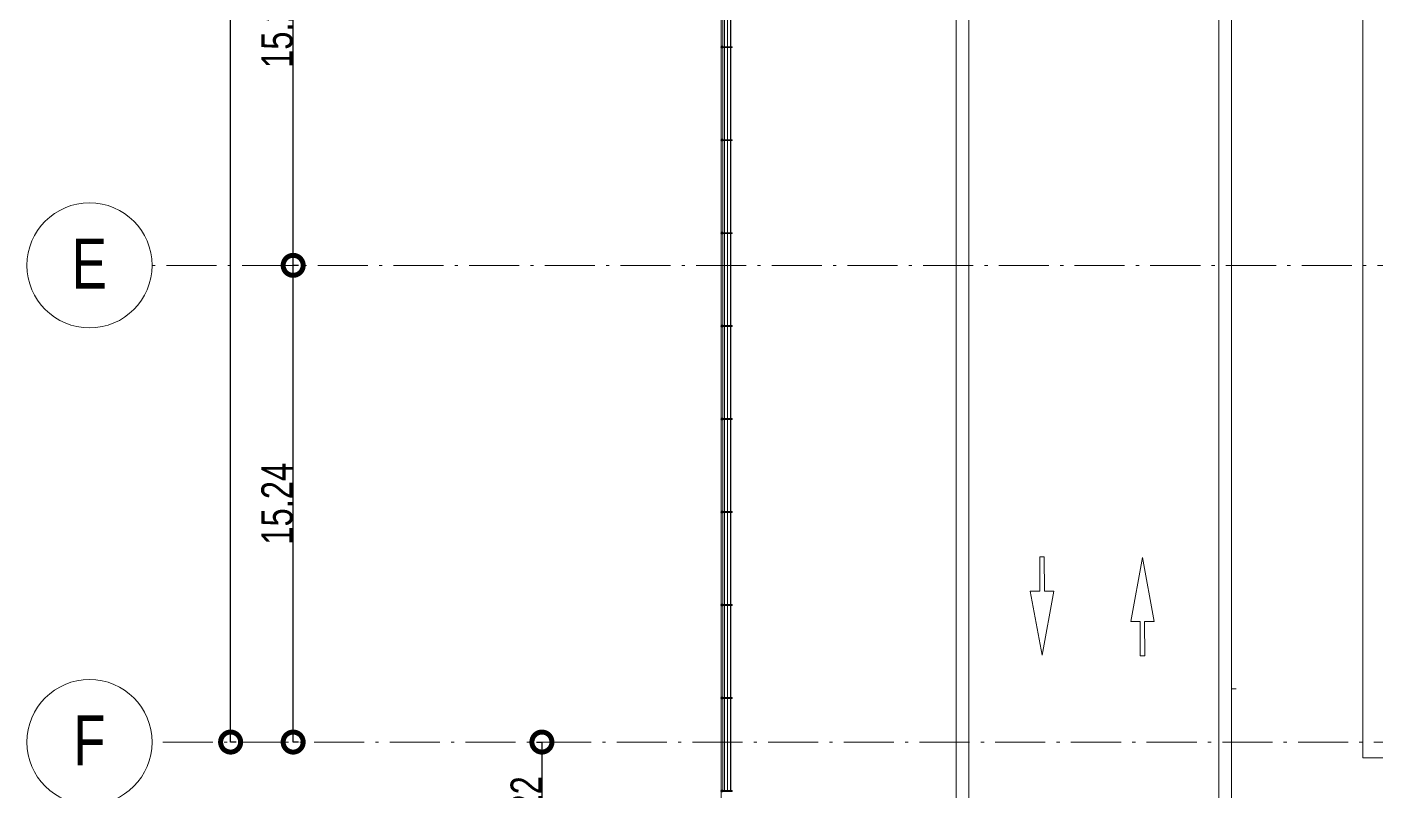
# Model space of a CAD drawing. Header units: metres. Extents: x -55 to 260, y -121 to 64.
# Drawn here: x -55.41 to -12.27, y -62.52 to -38.1 of the extents above; entities that cross this region are included whole.
import ezdxf

# ---------------------------------------------------------------- set-up
doc = ezdxf.new("R2010")
doc.units = ezdxf.units.M
doc.linetypes.add('01_Grid', pattern=[2.32, 1.6, -0.36, 0, -0.36])
for name, color, linetype, lineweight in [('0-1', 7, 'Continuous', 5), ('03EJES-1', 1, '01_Grid', 5), ('04NOEJE', 2, 'Continuous', 18), ('04NOEJE-1', 2, 'Continuous', 5), ('31COTAS', 1, 'Continuous', 5), ('46BANQ', 8, 'Continuous', 5), ('46BANQ-1', 253, 'Continuous', 5), ('47VEGET-1', 253, 'Continuous', 5), ('55BARANDAL-1', 253, 'Continuous', 5), ('70LINEA-1', 254, 'Continuous', 5)]:
    doc.layers.add(name, color=color, linetype=linetype, lineweight=lineweight)
doc.styles.add('Arial', font='arial.ttf', dxfattribs={"width": 0.75, "height": 1.6})
doc.styles.add('Arial_1', font='arial.ttf', dxfattribs={"width": 0.75, "height": 1})
doc.dimstyles.new('Standard__0_00_', dxfattribs={"dimscale": 0.3048, "dimtxt": 1.020259, "dimasz": 4.199475, "dimexe": 0, "dimexo": 1.312336, "dimgap": 0, "dimtad": 1, "dimrnd": 0.01, "dimzin": 0, "dimdsep": 46, "dimtxsty": 'Arial_1', "dimblk1": 'DOTSMALL', "dimblk2": 'DOTSMALL', "dimsah": 1, "dimcen": 0.09, "dimazin": 0, "dimtfac": 1, "dimtdec": 4, "dimtix": 1, "dimtmove": 0, "dimatfit": 3, "dimfxl": 1, "dimtvp": 1, "dimtolj": 1, "dimtzin": 0, "dimarcsym": 2})

# ---------------------------------------------------------------- blocks, each defined once
blk = doc.blocks.new('Railing - Wire Post - Chainlink 2-V246-A1 _ A700')
at = {"layer": '55BARANDAL-1'}
for p, q in [((-0.331, 0.013), (-0.331, -0.012)), ((-0.331, 0.013), (-0.317, 0.013)), ((-0.317, 0.013), (-0.311, 0.013)), ((-0.311, 0.013), (-0.304, 0.013)), ((-0.304, 0.013), (-0.304, -0.012)), ((0.013, 0.013), (-0.304, 0.013)), ((0.013, -0.012), (0.013, 0.013)), ((-0.331, -0.012), (-0.317, -0.012)), ((-0.317, -0.012), (-0.311, -0.012)), ((-0.311, -0.012), (-0.304, -0.012)), ((0.013, -0.012), (-0.304, -0.012))]:
    blk.add_line(p, q, dxfattribs=at)
for radius, start, end in [(0.0301, 206.3748, 2.2872), (0.0301, 206.3748, 2.2872), (0.0301, 2.2872, 148.7371), (0.0301, 2.2872, 148.7371), (0.0251, 0, 150), (0.0251, 0, 150), (0.0251, 210, 0), (0.0251, 210, 0), (0.0251, 90, 148.3274), (0.0251, 270, 90), (0.0301, 335.1385, 2.2872), (0.0301, 335.1385, 2.2872), (0.0301, 335.1385, 2.2872), (0.0301, 335.1385, 2.2872), (0.0301, 335.1385, 2.2872), (0.0301, 335.1385, 2.2872), (0.0301, 335.1385, 2.2872), (0.0301, 335.1385, 2.2872), (0.0301, 335.1385, 2.2872), (0.0301, 335.1385, 2.2872), (0.0301, 2.2872, 16.9322), (0.0301, 2.2872, 16.9322), (0.0301, 2.2872, 16.9322), (0.0301, 2.2872, 16.9322), (0.0301, 2.2872, 16.9322), (0.0301, 2.2872, 16.9322), (0.0301, 2.2872, 16.9322), (0.0301, 2.2872, 16.9322), (0.0301, 2.2872, 16.9322), (0.0301, 2.2872, 16.9322), (0.0251, 211.6726, 270)]:
    blk.add_arc((0, 0), radius, start, end, dxfattribs=at)
blk = doc.blocks.new('Railing - Wire Post - Chainlink 2-V247-A1 _ A700')
at = {"layer": '55BARANDAL-1'}
for p, q in [((-0.331, 0.013), (-0.331, -0.012)), ((-0.331, 0.013), (-0.317, 0.013)), ((-0.317, 0.013), (-0.311, 0.013)), ((-0.311, 0.013), (-0.304, 0.013)), ((-0.304, 0.013), (-0.304, -0.012)), ((0.013, 0.013), (-0.304, 0.013)), ((0.013, -0.012), (0.013, 0.013)), ((-0.331, -0.012), (-0.317, -0.012)), ((-0.317, -0.012), (-0.311, -0.012)), ((-0.311, -0.012), (-0.304, -0.012)), ((0.013, -0.012), (-0.304, -0.012))]:
    blk.add_line(p, q, dxfattribs=at)
for radius, start, end in [(0.0301, 206.3748, 2.2872), (0.0301, 206.3748, 2.2872), (0.0301, 2.2872, 148.7371), (0.0301, 2.2872, 148.7371), (0.0251, 0, 150), (0.0251, 0, 150), (0.0251, 210, 0), (0.0251, 210, 0), (0.0251, 90, 148.3274), (0.0251, 270, 90), (0.0301, 335.0042, 2.2872), (0.0301, 335.0042, 2.2872), (0.0301, 335.0042, 2.2872), (0.0301, 335.0042, 2.2872), (0.0301, 335.0042, 2.2872), (0.0301, 335.0042, 2.2872), (0.0301, 335.0042, 2.2872), (0.0301, 335.0042, 2.2872), (0.0301, 335.0042, 2.2872), (0.0301, 335.0042, 2.2872), (0.0301, 2.2872, 16.9322), (0.0301, 2.2872, 16.9322), (0.0301, 2.2872, 16.9322), (0.0301, 2.2872, 16.9322), (0.0301, 2.2872, 16.9322), (0.0301, 2.2872, 16.9322), (0.0301, 2.2872, 16.9322), (0.0301, 2.2872, 16.9322), (0.0301, 2.2872, 16.9322), (0.0301, 2.2872, 16.9322), (0.0251, 211.6726, 270)]:
    blk.add_arc((0, 0), radius, start, end, dxfattribs=at)
blk = doc.blocks.new('Railing - Wire Post - Chainlink 2-V248-A1 _ A700')
at = {"layer": '55BARANDAL-1'}
for p, q in [((-0.331, 0.013), (-0.331, -0.012)), ((-0.331, 0.013), (-0.317, 0.013)), ((-0.317, 0.013), (-0.311, 0.013)), ((-0.311, 0.013), (-0.304, 0.013)), ((-0.304, 0.013), (-0.304, -0.012)), ((0.013, 0.013), (-0.304, 0.013)), ((0.013, -0.012), (0.013, 0.013)), ((-0.331, -0.012), (-0.317, -0.012)), ((-0.317, -0.012), (-0.311, -0.012)), ((-0.311, -0.012), (-0.304, -0.012)), ((0.013, -0.012), (-0.304, -0.012))]:
    blk.add_line(p, q, dxfattribs=at)
for radius, start, end in [(0.0301, 206.3748, 2.2872), (0.0301, 206.3748, 2.2872), (0.0301, 2.2872, 148.7371), (0.0301, 2.2872, 148.7371), (0.0251, 0, 150), (0.0251, 0, 150), (0.0251, 210, 0), (0.0251, 210, 0), (0.0251, 90, 148.3274), (0.0251, 270, 90), (0.0301, 336.8856, 2.2872), (0.0301, 336.8856, 2.2872), (0.0301, 336.8856, 2.2872), (0.0301, 336.8856, 2.2872), (0.0301, 336.8856, 2.2872), (0.0301, 336.8856, 2.2872), (0.0301, 336.8856, 2.2872), (0.0301, 336.8856, 2.2872), (0.0301, 336.8856, 2.2872), (0.0301, 336.8856, 2.2872), (0.0301, 2.2872, 16.9322), (0.0301, 2.2872, 16.9322), (0.0301, 2.2872, 16.9322), (0.0301, 2.2872, 16.9322), (0.0301, 2.2872, 16.9322), (0.0301, 2.2872, 16.9322), (0.0301, 2.2872, 16.9322), (0.0301, 2.2872, 16.9322), (0.0301, 2.2872, 16.9322), (0.0301, 2.2872, 16.9322), (0.0251, 211.6726, 270)]:
    blk.add_arc((0, 0), radius, start, end, dxfattribs=at)
blk = doc.blocks.new('Railing - Wire Post - Chainlink 2-V249-A1 _ A700')
at = {"layer": '55BARANDAL-1'}
for p, q in [((-0.331, 0.013), (-0.331, -0.012)), ((-0.331, 0.013), (-0.317, 0.013)), ((-0.317, 0.013), (-0.311, 0.013)), ((-0.311, 0.013), (-0.304, 0.013)), ((-0.304, 0.013), (-0.304, -0.012)), ((0.013, 0.013), (-0.304, 0.013)), ((0.013, -0.012), (0.013, 0.013)), ((-0.331, -0.012), (-0.317, -0.012)), ((-0.317, -0.012), (-0.311, -0.012)), ((-0.311, -0.012), (-0.304, -0.012)), ((0.013, -0.012), (-0.304, -0.012))]:
    blk.add_line(p, q, dxfattribs=at)
for radius, start, end in [(0.0301, 206.3748, 2.2872), (0.0301, 206.3748, 2.2872), (0.0301, 2.2872, 148.7371), (0.0301, 2.2872, 148.7371), (0.0251, 0, 150), (0.0251, 105, 150), (0.0251, 210, 0), (0.0251, 210, 0), (0.0251, 90, 148.3274), (0.0251, 270, 90), (0.0251, 0, 75), (0.0301, 336.8856, 2.2872), (0.0301, 336.8856, 2.2872), (0.0301, 336.8856, 2.2872), (0.0301, 336.8856, 2.2872), (0.0301, 336.8856, 2.2872), (0.0301, 336.8856, 2.2872), (0.0301, 336.8856, 2.2872), (0.0301, 336.8856, 2.2872), (0.0301, 336.8856, 2.2872), (0.0301, 336.8856, 2.2872), (0.0301, 2.2872, 16.9322), (0.0301, 2.2872, 16.9322), (0.0301, 2.2872, 16.9322), (0.0301, 2.2872, 16.9322), (0.0301, 2.2872, 16.9322), (0.0301, 2.2872, 16.9322), (0.0301, 2.2872, 16.9322), (0.0301, 2.2872, 16.9322), (0.0301, 2.2872, 16.9322), (0.0301, 2.2872, 16.9322), (0.0251, 211.6726, 270)]:
    blk.add_arc((0, 0), radius, start, end, dxfattribs=at)
blk = doc.blocks.new('Railing - Railing-7508387-A1 _ A700')
at = {"layer": '55BARANDAL-1'}
for p, q in [((-33.209, 20.714), (-33.216, -101.171)), ((-33.157, -38.73), (-33.157, -35.782)), ((-33.106, -35.782), (-33.107, -38.73)), ((-33.103, -38.73), (-33.102, -35.782)), ((-33.006, -35.782), (-33.007, -38.73)), ((-33.003, -38.73), (-33.002, -35.782)), ((-32.906, -35.782), (-32.907, -38.73)), ((-32.903, -38.73), (-32.902, -35.782)), ((-33.157, -41.702), (-33.157, -38.755)), ((-33.107, -38.755), (-33.107, -41.702)), ((-33.103, -41.702), (-33.103, -38.755)), ((-33.007, -38.755), (-33.007, -41.702)), ((-33.003, -41.702), (-33.003, -38.755)), ((-32.907, -38.755), (-32.907, -41.702)), ((-32.903, -41.702), (-32.903, -38.755)), ((-33.157, -44.675), (-33.157, -41.727)), ((-33.107, -41.727), (-33.107, -44.675)), ((-33.103, -44.675), (-33.103, -41.727)), ((-33.007, -41.727), (-33.007, -44.675)), ((-33.003, -44.675), (-33.003, -41.727)), ((-32.907, -41.727), (-32.907, -44.675)), ((-32.903, -44.675), (-32.903, -41.727)), ((-33.158, -47.648), (-33.157, -44.7)), ((-33.107, -44.7), (-33.107, -47.648)), ((-33.103, -47.648), (-33.103, -44.7)), ((-33.007, -44.7), (-33.007, -47.648)), ((-33.003, -47.648), (-33.003, -44.7)), ((-32.907, -44.7), (-32.907, -47.648)), ((-32.903, -47.648), (-32.903, -44.7)), ((-33.158, -50.621), (-33.158, -47.673)), ((-33.107, -47.673), (-33.107, -50.621)), ((-33.103, -50.621), (-33.103, -47.673)), ((-33.007, -47.673), (-33.007, -50.621)), ((-33.003, -50.621), (-33.003, -47.673)), ((-32.907, -47.673), (-32.907, -50.621)), ((-32.903, -50.621), (-32.903, -47.673)), ((-33.158, -53.594), (-33.158, -50.646)), ((-33.107, -50.646), (-33.107, -53.594)), ((-33.103, -53.594), (-33.103, -50.646)), ((-33.007, -50.646), (-33.007, -53.594)), ((-33.003, -53.594), (-33.003, -50.646)), ((-32.907, -50.646), (-32.907, -53.594)), ((-32.903, -53.594), (-32.903, -50.646)), ((-33.158, -56.566), (-33.158, -53.619)), ((-33.107, -53.619), (-33.108, -56.566)), ((-33.104, -56.566), (-33.103, -53.619)), ((-33.007, -53.619), (-33.008, -56.566)), ((-33.004, -56.566), (-33.003, -53.619)), ((-32.907, -53.619), (-32.908, -56.566)), ((-32.904, -56.566), (-32.903, -53.619)), ((-33.158, -59.539), (-33.158, -56.591)), ((-33.108, -56.591), (-33.108, -59.539)), ((-33.104, -59.539), (-33.104, -56.591)), ((-33.008, -56.591), (-33.008, -59.539)), ((-33.004, -59.539), (-33.004, -56.591)), ((-32.908, -56.591), (-32.908, -59.539)), ((-32.904, -59.539), (-32.904, -56.591)), ((-33.158, -62.512), (-33.158, -59.564)), ((-33.108, -59.564), (-33.108, -62.512)), ((-33.104, -62.512), (-33.104, -59.564)), ((-33.008, -59.564), (-33.008, -62.512)), ((-33.004, -62.512), (-33.004, -59.564)), ((-32.908, -59.564), (-32.908, -62.512)), ((-32.904, -62.512), (-32.904, -59.564))]:
    blk.add_line(p, q, dxfattribs=at)
at = {"rotation": 179.9966738660688}
for name, p in [('Railing - Wire Post - Chainlink 2-V248-A1 _ A700', (-33.185, -38.742)), ('Railing - Wire Post - Chainlink 2-V248-A1 _ A700', (-33.185, -41.715)), ('Railing - Wire Post - Chainlink 2-V248-A1 _ A700', (-33.185, -44.688)), ('Railing - Wire Post - Chainlink 2-V248-A1 _ A700', (-33.185, -47.66)), ('Railing - Wire Post - Chainlink 2-V249-A1 _ A700', (-33.185, -50.633)), ('Railing - Wire Post - Chainlink 2-V248-A1 _ A700', (-33.185, -53.606)), ('Railing - Wire Post - Chainlink 2-V248-A1 _ A700', (-33.186, -56.579)), ('Railing - Wire Post - Chainlink 2-V247-A1 _ A700', (-33.186, -59.552)), ('Railing - Wire Post - Chainlink 2-V246-A1 _ A700', (-33.186, -62.525))]:
    blk.add_blockref(name, p, dxfattribs=at)
blk = doc.blocks.new('Street Paint - Arrow - Arrow-V281-A1 _ A700')
at = {"layer": '70LINEA-1'}
for p, q in [((-19.74, -55.056), (-20.115, -57.107)), ((-19.365, -57.105), (-19.74, -55.056)), ((-19.74, -55.056), (-19.365, -57.106)), ((-19.74, -55.056), (-19.74, -55.056)), ((-20.115, -57.107), (-19.815, -57.106)), ((-19.815, -57.106), (-20.115, -57.107)), ((-20.115, -57.107), (-20.115, -57.107)), ((-19.815, -57.106), (-19.812, -58.206)), ((-19.67, -57.106), (-19.365, -57.105)), ((-19.667, -58.206), (-19.67, -57.106)), ((-19.67, -57.106), (-19.669, -57.106)), ((-19.669, -57.106), (-19.667, -58.206)), ((-19.365, -57.106), (-19.669, -57.106)), ((-19.365, -57.106), (-19.365, -57.105)), ((-19.812, -58.206), (-19.667, -58.206)), ((-19.667, -58.206), (-19.812, -58.206)), ((-19.812, -58.206), (-19.812, -58.206)), ((-19.667, -58.206), (-19.667, -58.206))]:
    blk.add_line(p, q, dxfattribs=at)
blk = doc.blocks.new('Street Paint - Arrow - Arrow-V282-A1 _ A700')
at = {"layer": '70LINEA-1'}
for p, q in [((-22.878, -55.033), (-23.023, -55.033)), ((-23.023, -55.033), (-23.021, -56.133)), ((-22.876, -56.133), (-22.878, -55.033)), ((-22.878, -55.033), (-22.876, -56.133)), ((-22.878, -55.033), (-22.878, -55.033)), ((-23.021, -56.133), (-23.326, -56.134)), ((-23.326, -56.134), (-22.95, -58.183)), ((-22.95, -58.183), (-22.576, -56.133)), ((-22.576, -56.133), (-22.95, -58.183)), ((-22.576, -56.133), (-22.876, -56.133)), ((-22.576, -56.133), (-22.576, -56.133)), ((-22.95, -58.183), (-22.95, -58.183))]:
    blk.add_line(p, q, dxfattribs=at)
blk = doc.blocks.new('22011_AR_rvt-1-A1 _ A700')
at = {"layer": '46BANQ-1'}
for p, q in [((-25.692, 20.749), (-25.692, -99.36)), ((-16.892, -59.259), (-16.892, -27.506)), ((-12.692, -61.46), (-12.692, -27.506)), ((-25.292, -39.66), (-25.292, -29.66)), ((-17.292, -29.66), (-17.292, -39.66)), ((-25.292, -49.66), (-25.292, -39.66)), ((-17.292, -39.66), (-17.292, -49.66)), ((-25.292, -59.66), (-25.292, -49.66)), ((-17.292, -49.66), (-17.292, -59.66)), ((-25.292, -69.66), (-25.292, -59.66)), ((-17.292, -59.66), (-17.292, -65.96)), ((-10.918, -61.46), (-12.692, -61.46))]:
    blk.add_line(p, q, dxfattribs=at)
at = {"layer": '47VEGET-1'}
for name in ['Street Paint - Arrow - Arrow-V282-A1 _ A700', 'Street Paint - Arrow - Arrow-V281-A1 _ A700']:
    blk.add_blockref(name, (0, 0), dxfattribs=at)
at = {"layer": '55BARANDAL-1'}
blk.add_blockref('Railing - Railing-7508387-A1 _ A700', (0, 0), dxfattribs=at)
blk = doc.blocks.new('Railing - Wire Post - Chainlink 2-V631-A1 _ A700')
at = {"layer": '55BARANDAL-1'}
for p, q in [((-0.331, 0.013), (-0.331, -0.012)), ((-0.331, 0.013), (-0.323, 0.013)), ((-0.323, 0.013), (-0.317, 0.013)), ((-0.317, 0.013), (-0.311, 0.013)), ((-0.311, 0.013), (-0.304, 0.013)), ((-0.304, 0.013), (-0.304, -0.012)), ((0.013, 0.013), (-0.304, 0.013)), ((0.013, -0.012), (0.013, 0.013)), ((-0.331, -0.012), (-0.323, -0.012)), ((-0.323, -0.012), (-0.317, -0.012)), ((-0.317, -0.012), (-0.311, -0.012)), ((-0.311, -0.012), (-0.304, -0.012)), ((0.013, -0.012), (-0.304, -0.012))]:
    blk.add_line(p, q, dxfattribs=at)
for radius, start, end in [(0.0301, 206.3748, 2.2872), (0.0301, 206.3748, 2.2872), (0.0301, 2.2872, 148.7371), (0.0301, 2.2872, 148.7371), (0.0251, 0, 150), (0.0251, 0, 150), (0.0251, 210, 0), (0.0251, 210, 0), (0.0251, 90, 148.3274), (0.0251, 270, 90), (0.0301, 335.1385, 2.2872), (0.0301, 335.1385, 2.2872), (0.0301, 335.1385, 2.2872), (0.0301, 335.1385, 2.2872), (0.0301, 335.1385, 2.2872), (0.0301, 335.1385, 2.2872), (0.0301, 335.1385, 2.2872), (0.0301, 335.1385, 2.2872), (0.0301, 335.1385, 2.2872), (0.0301, 335.1385, 2.2872), (0.0301, 2.2872, 16.9322), (0.0301, 2.2872, 16.9322), (0.0301, 2.2872, 16.9322), (0.0301, 2.2872, 16.9322), (0.0301, 2.2872, 16.9322), (0.0301, 2.2872, 16.9322), (0.0301, 2.2872, 16.9322), (0.0301, 2.2872, 16.9322), (0.0301, 2.2872, 16.9322), (0.0301, 2.2872, 16.9322), (0.0251, 211.6726, 270)]:
    blk.add_arc((0, 0), radius, start, end, dxfattribs=at)
blk = doc.blocks.new('Railing - Wire Post - Chainlink 2-V632-A1 _ A700')
at = {"layer": '55BARANDAL-1'}
for p, q in [((-0.331, 0.013), (-0.331, -0.012)), ((-0.331, 0.013), (-0.323, 0.013)), ((-0.323, 0.013), (-0.317, 0.013)), ((-0.317, 0.013), (-0.311, 0.013)), ((-0.311, 0.013), (-0.304, 0.013)), ((-0.304, 0.013), (-0.304, -0.012)), ((0.013, 0.013), (-0.304, 0.013)), ((0.013, -0.012), (0.013, 0.013)), ((-0.331, -0.012), (-0.323, -0.012)), ((-0.323, -0.012), (-0.317, -0.012)), ((-0.317, -0.012), (-0.311, -0.012)), ((-0.311, -0.012), (-0.304, -0.012)), ((0.013, -0.012), (-0.304, -0.012))]:
    blk.add_line(p, q, dxfattribs=at)
for radius, start, end in [(0.0301, 206.3748, 2.2872), (0.0301, 206.3748, 2.2872), (0.0301, 2.2872, 148.7371), (0.0301, 2.2872, 148.7371), (0.0251, 0, 150), (0.0251, 0, 150), (0.0251, 210, 0), (0.0251, 210, 0), (0.0251, 90, 148.3274), (0.0251, 270, 90), (0.0301, 335.0042, 2.2872), (0.0301, 335.0042, 2.2872), (0.0301, 335.0042, 2.2872), (0.0301, 335.0042, 2.2872), (0.0301, 335.0042, 2.2872), (0.0301, 335.0042, 2.2872), (0.0301, 335.0042, 2.2872), (0.0301, 335.0042, 2.2872), (0.0301, 335.0042, 2.2872), (0.0301, 335.0042, 2.2872), (0.0301, 2.2872, 16.9322), (0.0301, 2.2872, 16.9322), (0.0301, 2.2872, 16.9322), (0.0301, 2.2872, 16.9322), (0.0301, 2.2872, 16.9322), (0.0301, 2.2872, 16.9322), (0.0301, 2.2872, 16.9322), (0.0301, 2.2872, 16.9322), (0.0301, 2.2872, 16.9322), (0.0301, 2.2872, 16.9322), (0.0251, 211.6726, 270)]:
    blk.add_arc((0, 0), radius, start, end, dxfattribs=at)
blk = doc.blocks.new('Railing - Wire Post - Chainlink 2-V633-A1 _ A700')
at = {"layer": '55BARANDAL-1'}
for p, q in [((-0.331, 0.013), (-0.331, -0.012)), ((-0.331, 0.013), (-0.323, 0.013)), ((-0.323, 0.013), (-0.317, 0.013)), ((-0.317, 0.013), (-0.311, 0.013)), ((-0.311, 0.013), (-0.304, 0.013)), ((-0.304, 0.013), (-0.304, -0.012)), ((0.013, 0.013), (-0.304, 0.013)), ((0.013, -0.012), (0.013, 0.013)), ((-0.331, -0.012), (-0.323, -0.012)), ((-0.323, -0.012), (-0.317, -0.012)), ((-0.317, -0.012), (-0.311, -0.012)), ((-0.311, -0.012), (-0.304, -0.012)), ((0.013, -0.012), (-0.304, -0.012))]:
    blk.add_line(p, q, dxfattribs=at)
for radius, start, end in [(0.0301, 206.3748, 2.2872), (0.0301, 206.3748, 2.2872), (0.0301, 2.2872, 148.7371), (0.0301, 2.2872, 148.7371), (0.0251, 0, 150), (0.0251, 0, 150), (0.0251, 210, 0), (0.0251, 210, 0), (0.0251, 90, 148.3274), (0.0251, 270, 90), (0.0301, 336.8856, 2.2872), (0.0301, 336.8856, 2.2872), (0.0301, 336.8856, 2.2872), (0.0301, 336.8856, 2.2872), (0.0301, 336.8856, 2.2872), (0.0301, 336.8856, 2.2872), (0.0301, 336.8856, 2.2872), (0.0301, 336.8856, 2.2872), (0.0301, 336.8856, 2.2872), (0.0301, 336.8856, 2.2872), (0.0301, 2.2872, 16.9322), (0.0301, 2.2872, 16.9322), (0.0301, 2.2872, 16.9322), (0.0301, 2.2872, 16.9322), (0.0301, 2.2872, 16.9322), (0.0301, 2.2872, 16.9322), (0.0301, 2.2872, 16.9322), (0.0301, 2.2872, 16.9322), (0.0301, 2.2872, 16.9322), (0.0301, 2.2872, 16.9322), (0.0251, 211.6726, 270)]:
    blk.add_arc((0, 0), radius, start, end, dxfattribs=at)
blk = doc.blocks.new('Railing - Wire Post - Chainlink 2-V634-A1 _ A700')
at = {"layer": '55BARANDAL-1'}
for p, q in [((-0.331, 0.013), (-0.331, -0.012)), ((-0.331, 0.013), (-0.323, 0.013)), ((-0.323, 0.013), (-0.317, 0.013)), ((-0.317, 0.013), (-0.311, 0.013)), ((-0.311, 0.013), (-0.304, 0.013)), ((-0.304, 0.013), (-0.304, -0.012)), ((0.013, 0.013), (-0.304, 0.013)), ((0.013, -0.012), (0.013, 0.013)), ((-0.331, -0.012), (-0.323, -0.012)), ((-0.323, -0.012), (-0.317, -0.012)), ((-0.317, -0.012), (-0.311, -0.012)), ((-0.311, -0.012), (-0.304, -0.012)), ((0.013, -0.012), (-0.304, -0.012))]:
    blk.add_line(p, q, dxfattribs=at)
for radius, start, end in [(0.0301, 206.3748, 2.2872), (0.0301, 206.3748, 2.2872), (0.0301, 2.2872, 148.7371), (0.0301, 2.2872, 148.7371), (0.0251, 0, 150), (0.0251, 105, 150), (0.0251, 210, 0), (0.0251, 210, 0), (0.0251, 90, 148.3274), (0.0251, 270, 90), (0.0251, 0, 75), (0.0301, 336.8856, 2.2872), (0.0301, 336.8856, 2.2872), (0.0301, 336.8856, 2.2872), (0.0301, 336.8856, 2.2872), (0.0301, 336.8856, 2.2872), (0.0301, 336.8856, 2.2872), (0.0301, 336.8856, 2.2872), (0.0301, 336.8856, 2.2872), (0.0301, 336.8856, 2.2872), (0.0301, 336.8856, 2.2872), (0.0301, 2.2872, 16.9322), (0.0301, 2.2872, 16.9322), (0.0301, 2.2872, 16.9322), (0.0301, 2.2872, 16.9322), (0.0301, 2.2872, 16.9322), (0.0301, 2.2872, 16.9322), (0.0301, 2.2872, 16.9322), (0.0301, 2.2872, 16.9322), (0.0301, 2.2872, 16.9322), (0.0301, 2.2872, 16.9322), (0.0251, 211.6726, 270)]:
    blk.add_arc((0, 0), radius, start, end, dxfattribs=at)
blk = doc.blocks.new('Railing - Railing-V636-A1 _ A700')
at = {"layer": '55BARANDAL-1'}
for p, q in [((-33.209, 20.714), (-33.216, -101.171)), ((-33.157, -38.73), (-33.157, -35.782)), ((-33.106, -35.782), (-33.107, -38.73)), ((-33.103, -38.73), (-33.102, -35.782)), ((-33.006, -35.782), (-33.007, -38.73)), ((-33.003, -38.73), (-33.002, -35.782)), ((-32.906, -35.782), (-32.907, -38.73)), ((-32.903, -38.73), (-32.902, -35.782)), ((-33.157, -41.702), (-33.157, -38.755)), ((-33.107, -38.755), (-33.107, -41.702)), ((-33.103, -41.702), (-33.103, -38.755)), ((-33.007, -38.755), (-33.007, -41.702)), ((-33.003, -41.702), (-33.003, -38.755)), ((-32.907, -38.755), (-32.907, -41.702)), ((-32.903, -41.702), (-32.903, -38.755)), ((-33.157, -44.675), (-33.157, -41.727)), ((-33.107, -41.727), (-33.107, -44.675)), ((-33.103, -44.675), (-33.103, -41.727)), ((-33.007, -41.727), (-33.007, -44.675)), ((-33.003, -44.675), (-33.003, -41.727)), ((-32.907, -41.727), (-32.907, -44.675)), ((-32.903, -44.675), (-32.903, -41.727)), ((-33.158, -47.648), (-33.157, -44.7)), ((-33.107, -44.7), (-33.107, -47.648)), ((-33.103, -47.648), (-33.103, -44.7)), ((-33.007, -44.7), (-33.007, -47.648)), ((-33.003, -47.648), (-33.003, -44.7)), ((-32.907, -44.7), (-32.907, -47.648)), ((-32.903, -47.648), (-32.903, -44.7)), ((-33.158, -50.621), (-33.158, -47.673)), ((-33.107, -47.673), (-33.107, -50.621)), ((-33.103, -50.621), (-33.103, -47.673)), ((-33.007, -47.673), (-33.007, -50.621)), ((-33.003, -50.621), (-33.003, -47.673)), ((-32.907, -47.673), (-32.907, -50.621)), ((-32.903, -50.621), (-32.903, -47.673)), ((-33.158, -53.594), (-33.158, -50.646)), ((-33.107, -50.646), (-33.107, -53.594)), ((-33.103, -53.594), (-33.103, -50.646)), ((-33.007, -50.646), (-33.007, -53.594)), ((-33.003, -53.594), (-33.003, -50.646)), ((-32.907, -50.646), (-32.907, -53.594)), ((-32.903, -53.594), (-32.903, -50.646)), ((-33.158, -56.566), (-33.158, -53.619)), ((-33.107, -53.619), (-33.108, -56.566)), ((-33.104, -56.566), (-33.103, -53.619)), ((-33.007, -53.619), (-33.008, -56.566)), ((-33.004, -56.566), (-33.003, -53.619)), ((-32.907, -53.619), (-32.908, -56.566)), ((-32.904, -56.566), (-32.903, -53.619)), ((-33.158, -59.539), (-33.158, -56.591)), ((-33.108, -56.591), (-33.108, -59.539)), ((-33.104, -59.539), (-33.104, -56.591)), ((-33.008, -56.591), (-33.008, -59.539)), ((-33.004, -59.539), (-33.004, -56.591)), ((-32.908, -56.591), (-32.908, -59.539)), ((-32.904, -59.539), (-32.904, -56.591)), ((-33.158, -62.512), (-33.158, -59.564)), ((-33.108, -59.564), (-33.108, -62.512)), ((-33.104, -62.512), (-33.104, -59.564)), ((-33.008, -59.564), (-33.008, -62.512)), ((-33.004, -62.512), (-33.004, -59.564)), ((-32.908, -59.564), (-32.908, -62.512)), ((-32.904, -62.512), (-32.904, -59.564))]:
    blk.add_line(p, q, dxfattribs=at)
at = {"rotation": 179.9966738660688}
for name, p in [('Railing - Wire Post - Chainlink 2-V633-A1 _ A700', (-33.185, -38.742)), ('Railing - Wire Post - Chainlink 2-V633-A1 _ A700', (-33.185, -41.715)), ('Railing - Wire Post - Chainlink 2-V633-A1 _ A700', (-33.185, -44.688)), ('Railing - Wire Post - Chainlink 2-V633-A1 _ A700', (-33.185, -47.66)), ('Railing - Wire Post - Chainlink 2-V634-A1 _ A700', (-33.185, -50.633)), ('Railing - Wire Post - Chainlink 2-V633-A1 _ A700', (-33.185, -53.606)), ('Railing - Wire Post - Chainlink 2-V633-A1 _ A700', (-33.186, -56.579)), ('Railing - Wire Post - Chainlink 2-V632-A1 _ A700', (-33.186, -59.552)), ('Railing - Wire Post - Chainlink 2-V631-A1 _ A700', (-33.186, -62.525))]:
    blk.add_blockref(name, p, dxfattribs=at)
blk = doc.blocks.new('22011_AR_rvt-2-A1 _ A700')
at = {"layer": '46BANQ-1'}
for p, q in [((-25.692, 20.749), (-25.692, -99.36)), ((-16.892, -59.259), (-16.892, -27.506)), ((-12.692, -61.46), (-12.692, -27.506)), ((-25.292, -39.66), (-25.292, -29.66)), ((-17.292, -29.66), (-17.292, -39.66)), ((-25.292, -49.66), (-25.292, -39.66)), ((-17.292, -39.66), (-17.292, -49.66)), ((-25.292, -59.66), (-25.292, -49.66)), ((-17.292, -49.66), (-17.292, -59.66)), ((-25.292, -69.66), (-25.292, -59.66)), ((-17.292, -59.66), (-17.292, -65.96)), ((-10.918, -61.46), (-12.692, -61.46))]:
    blk.add_line(p, q, dxfattribs=at)
at = {"layer": '47VEGET-1'}
for name in ['Street Paint - Arrow - Arrow-V282-A1 _ A700', 'Street Paint - Arrow - Arrow-V281-A1 _ A700']:
    blk.add_blockref(name, (0, 0), dxfattribs=at)
at = {"layer": '55BARANDAL-1'}
blk.add_blockref('Railing - Railing-V636-A1 _ A700', (0, 0), dxfattribs=at)
blk = doc.blocks.new('Grid - Standard-4449989-A1 _ A700')
at = {"layer": '04NOEJE'}
blk.add_circle((0, 0), 0.005, dxfattribs=at)
blk = doc.blocks.new('_DotSmall')
at = {"color": 0, "linetype": 'ByBlock', "const_width": 0.5}
blk.add_lwpolyline([(-0.0625, 0, 1), (0.0625, 0, 1)], format="xyb", close=True, dxfattribs=at)
blk = doc.blocks.new('DIMBLOCK18-A1 _ A700')
at = {"layer": '31COTAS', "color": 0, "lineweight": -2, "transparency": 16777216}
for p, q in [((-48.72, 15.241), (-48.894, 15.241)), ((-48.894, -60.96), (-48.894, 15.241)), ((-48.72, -60.96), (-48.894, -60.96))]:
    blk.add_line(p, q, dxfattribs=at)
at = {"layer": 'Defpoints', "color": 0, "transparency": 16777216}
for p in [(-49.12, 15.241), (-48.894, 15.241), (-49.12, -60.96)]:
    blk.add_point(p, dxfattribs=at)
at = {"layer": '31COTAS', "color": 0, "lineweight": -2, "transparency": 16777216, "xscale": 1.28, "yscale": 1.28, "zscale": 1.28}
for p, rotation in [((-48.894, 15.241), 90), ((-48.894, -60.96), 270)]:
    blk.add_blockref('_DotSmall', p, dxfattribs=dict(at, rotation=rotation))
at = {"layer": '31COTAS', "color": 0, "transparency": 16777216, "insert": (-49.404, -22.86), "char_height": 1, "width": 3.05136, "attachment_point": 5, "rotation": 90, "style": 'Arial_1'}
blk.add_mtext('\\A1;76.20', dxfattribs=at)
blk = doc.blocks.new('DIMBLOCK37-A1 _ A700')
at = {"layer": '31COTAS', "color": 0, "lineweight": -2, "transparency": 16777216}
for p, q in [((-46.72, -45.72), (-46.894, -45.72)), ((-46.894, -60.96), (-46.894, -45.72)), ((-46.72, -60.96), (-46.894, -60.96))]:
    blk.add_line(p, q, dxfattribs=at)
at = {"layer": 'Defpoints', "color": 0, "transparency": 16777216}
for p in [(-47.12, -45.72), (-46.894, -45.72), (-47.12, -60.96)]:
    blk.add_point(p, dxfattribs=at)
at = {"layer": '31COTAS', "color": 0, "lineweight": -2, "transparency": 16777216, "xscale": 1.28, "yscale": 1.28, "zscale": 1.28}
for p, rotation in [((-46.894, -45.72), 90), ((-46.894, -60.96), 270)]:
    blk.add_blockref('_DotSmall', p, dxfattribs=dict(at, rotation=rotation))
at = {"layer": '31COTAS', "color": 0, "transparency": 16777216, "insert": (-47.404, -53.34), "char_height": 1, "width": 3.05136, "attachment_point": 5, "rotation": 90, "style": 'Arial_1'}
blk.add_mtext('\\A1;15.24', dxfattribs=at)
blk = doc.blocks.new('DIMBLOCK38-A1 _ A700')
at = {"layer": '31COTAS', "color": 0, "lineweight": -2, "transparency": 16777216}
for p, q in [((-46.72, -30.48), (-46.894, -30.48)), ((-46.894, -45.72), (-46.894, -30.48)), ((-46.72, -45.72), (-46.894, -45.72))]:
    blk.add_line(p, q, dxfattribs=at)
at = {"layer": 'Defpoints', "color": 0, "transparency": 16777216}
for p in [(-47.12, -30.48), (-46.894, -30.48), (-47.12, -45.72)]:
    blk.add_point(p, dxfattribs=at)
at = {"layer": '31COTAS', "color": 0, "lineweight": -2, "transparency": 16777216, "xscale": 1.28, "yscale": 1.28, "zscale": 1.28}
for p, rotation in [((-46.894, -30.48), 90), ((-46.894, -45.72), 270)]:
    blk.add_blockref('_DotSmall', p, dxfattribs=dict(at, rotation=rotation))
at = {"layer": '31COTAS', "color": 0, "transparency": 16777216, "insert": (-47.404, -38.1), "char_height": 1, "width": 3.05136, "attachment_point": 5, "rotation": 90, "style": 'Arial_1'}
blk.add_mtext('\\A1;15.24', dxfattribs=at)
blk = doc.blocks.new('DIMBLOCK47-A1 _ A700')
at = {"layer": '31COTAS', "color": 0, "lineweight": -2, "transparency": 16777216}
for p, q in [((-39.114, -60.96), (-38.941, -60.96)), ((-38.941, -60.96), (-38.941, -65.177)), ((-39.114, -65.177), (-38.941, -65.177))]:
    blk.add_line(p, q, dxfattribs=at)
at = {"layer": 'Defpoints', "color": 0, "transparency": 16777216}
for p in [(-38.714, -60.96), (-38.941, -65.177), (-38.714, -65.177)]:
    blk.add_point(p, dxfattribs=at)
at = {"layer": '31COTAS', "color": 0, "lineweight": -2, "transparency": 16777216, "xscale": 1.28, "yscale": 1.28, "zscale": 1.28}
for p, rotation in [((-38.941, -60.96), 90), ((-38.941, -65.177), 270)]:
    blk.add_blockref('_DotSmall', p, dxfattribs=dict(at, rotation=rotation))
at = {"layer": '31COTAS', "color": 0, "transparency": 16777216, "insert": (-39.443, -63.069), "char_height": 1, "width": 2.37328, "attachment_point": 5, "rotation": 90, "style": 'Arial_1'}
blk.add_mtext('\\A1;4.22', dxfattribs=at)

msp = doc.modelspace()

# ---------------------------------------------------------------- linework, layer by layer
at = {"layer": '03EJES-1'}
for p, q in [((195.072, -45.72), (-51.405, -45.72)), ((255.455, -60.96), (-51.405, -60.96))]:
    msp.add_line(p, q, dxfattribs=at)
at = {"layer": '46BANQ'}
for p, q in [((-16.892, -59.259), (-16.748, -59.259)), ((-16.892, -65.96), (-16.892, -59.259))]:
    msp.add_line(p, q, dxfattribs=at)

# ---------------------------------------------------------------- block references
at = {"layer": '0-1'}
for name in ['22011_AR_rvt-2-A1 _ A700', '22011_AR_rvt-1-A1 _ A700']:
    msp.add_blockref(name, (0, 0), dxfattribs=at)
at = {"layer": '04NOEJE', "xscale": 399.9999999999997, "yscale": 399.9999999999997, "zscale": 399.9999999999997, "rotation": 90}
for p in [(-53.405, -45.72), (-53.405, -60.96)]:
    msp.add_blockref('Grid - Standard-4449989-A1 _ A700', p, dxfattribs=at)

# ---------------------------------------------------------------- texts
at = {"layer": '04NOEJE-1', "char_height": 1.6, "attachment_point": 1, "style": 'Arial'}
for s, insert, width in [('E', (-53.97, -44.864), 1.37089), ('F', (-53.921, -60.104), 1.25063)]:
    msp.add_mtext(s, dxfattribs=dict(at, insert=insert, width=width))

# ---------------------------------------------------------------- dimensions: what is measured, and where the dimension line sits
at = {"layer": '31COTAS'}
for base, p1, p2, override, picture, middle in [((-48.894, 15.241), (-49.12, -60.96), (-49.12, 15.241), {"dimpost": '<>', "dimfxl": 76.201}, 'DIMBLOCK18-A1 _ A700', (-49.404, -22.86)), ((-46.894, -30.48), (-47.12, -45.72), (-47.12, -30.48), {"dimpost": '<>', "dimfxl": 15.24}, 'DIMBLOCK38-A1 _ A700', (-47.404, -38.1)), ((-46.894, -45.72), (-47.12, -60.96), (-47.12, -45.72), {"dimpost": '<>', "dimfxl": 15.24}, 'DIMBLOCK37-A1 _ A700', (-47.404, -53.34)), ((-38.941, -65.177), (-38.714, -60.96), (-38.714, -65.177), {"dimpost": '<>', "dimfxl": 4.217403}, 'DIMBLOCK47-A1 _ A700', (-39.443, -63.069))]:
    dim = msp.add_linear_dim(base=base, p1=p1, p2=p2, angle=90, dimstyle='Standard__0_00_', override=override, dxfattribs=at)
    dim.commit()
    dim.dimension.update_dxf_attribs({"geometry": picture, "text_midpoint": middle})

doc.saveas('drawing.dxf')
